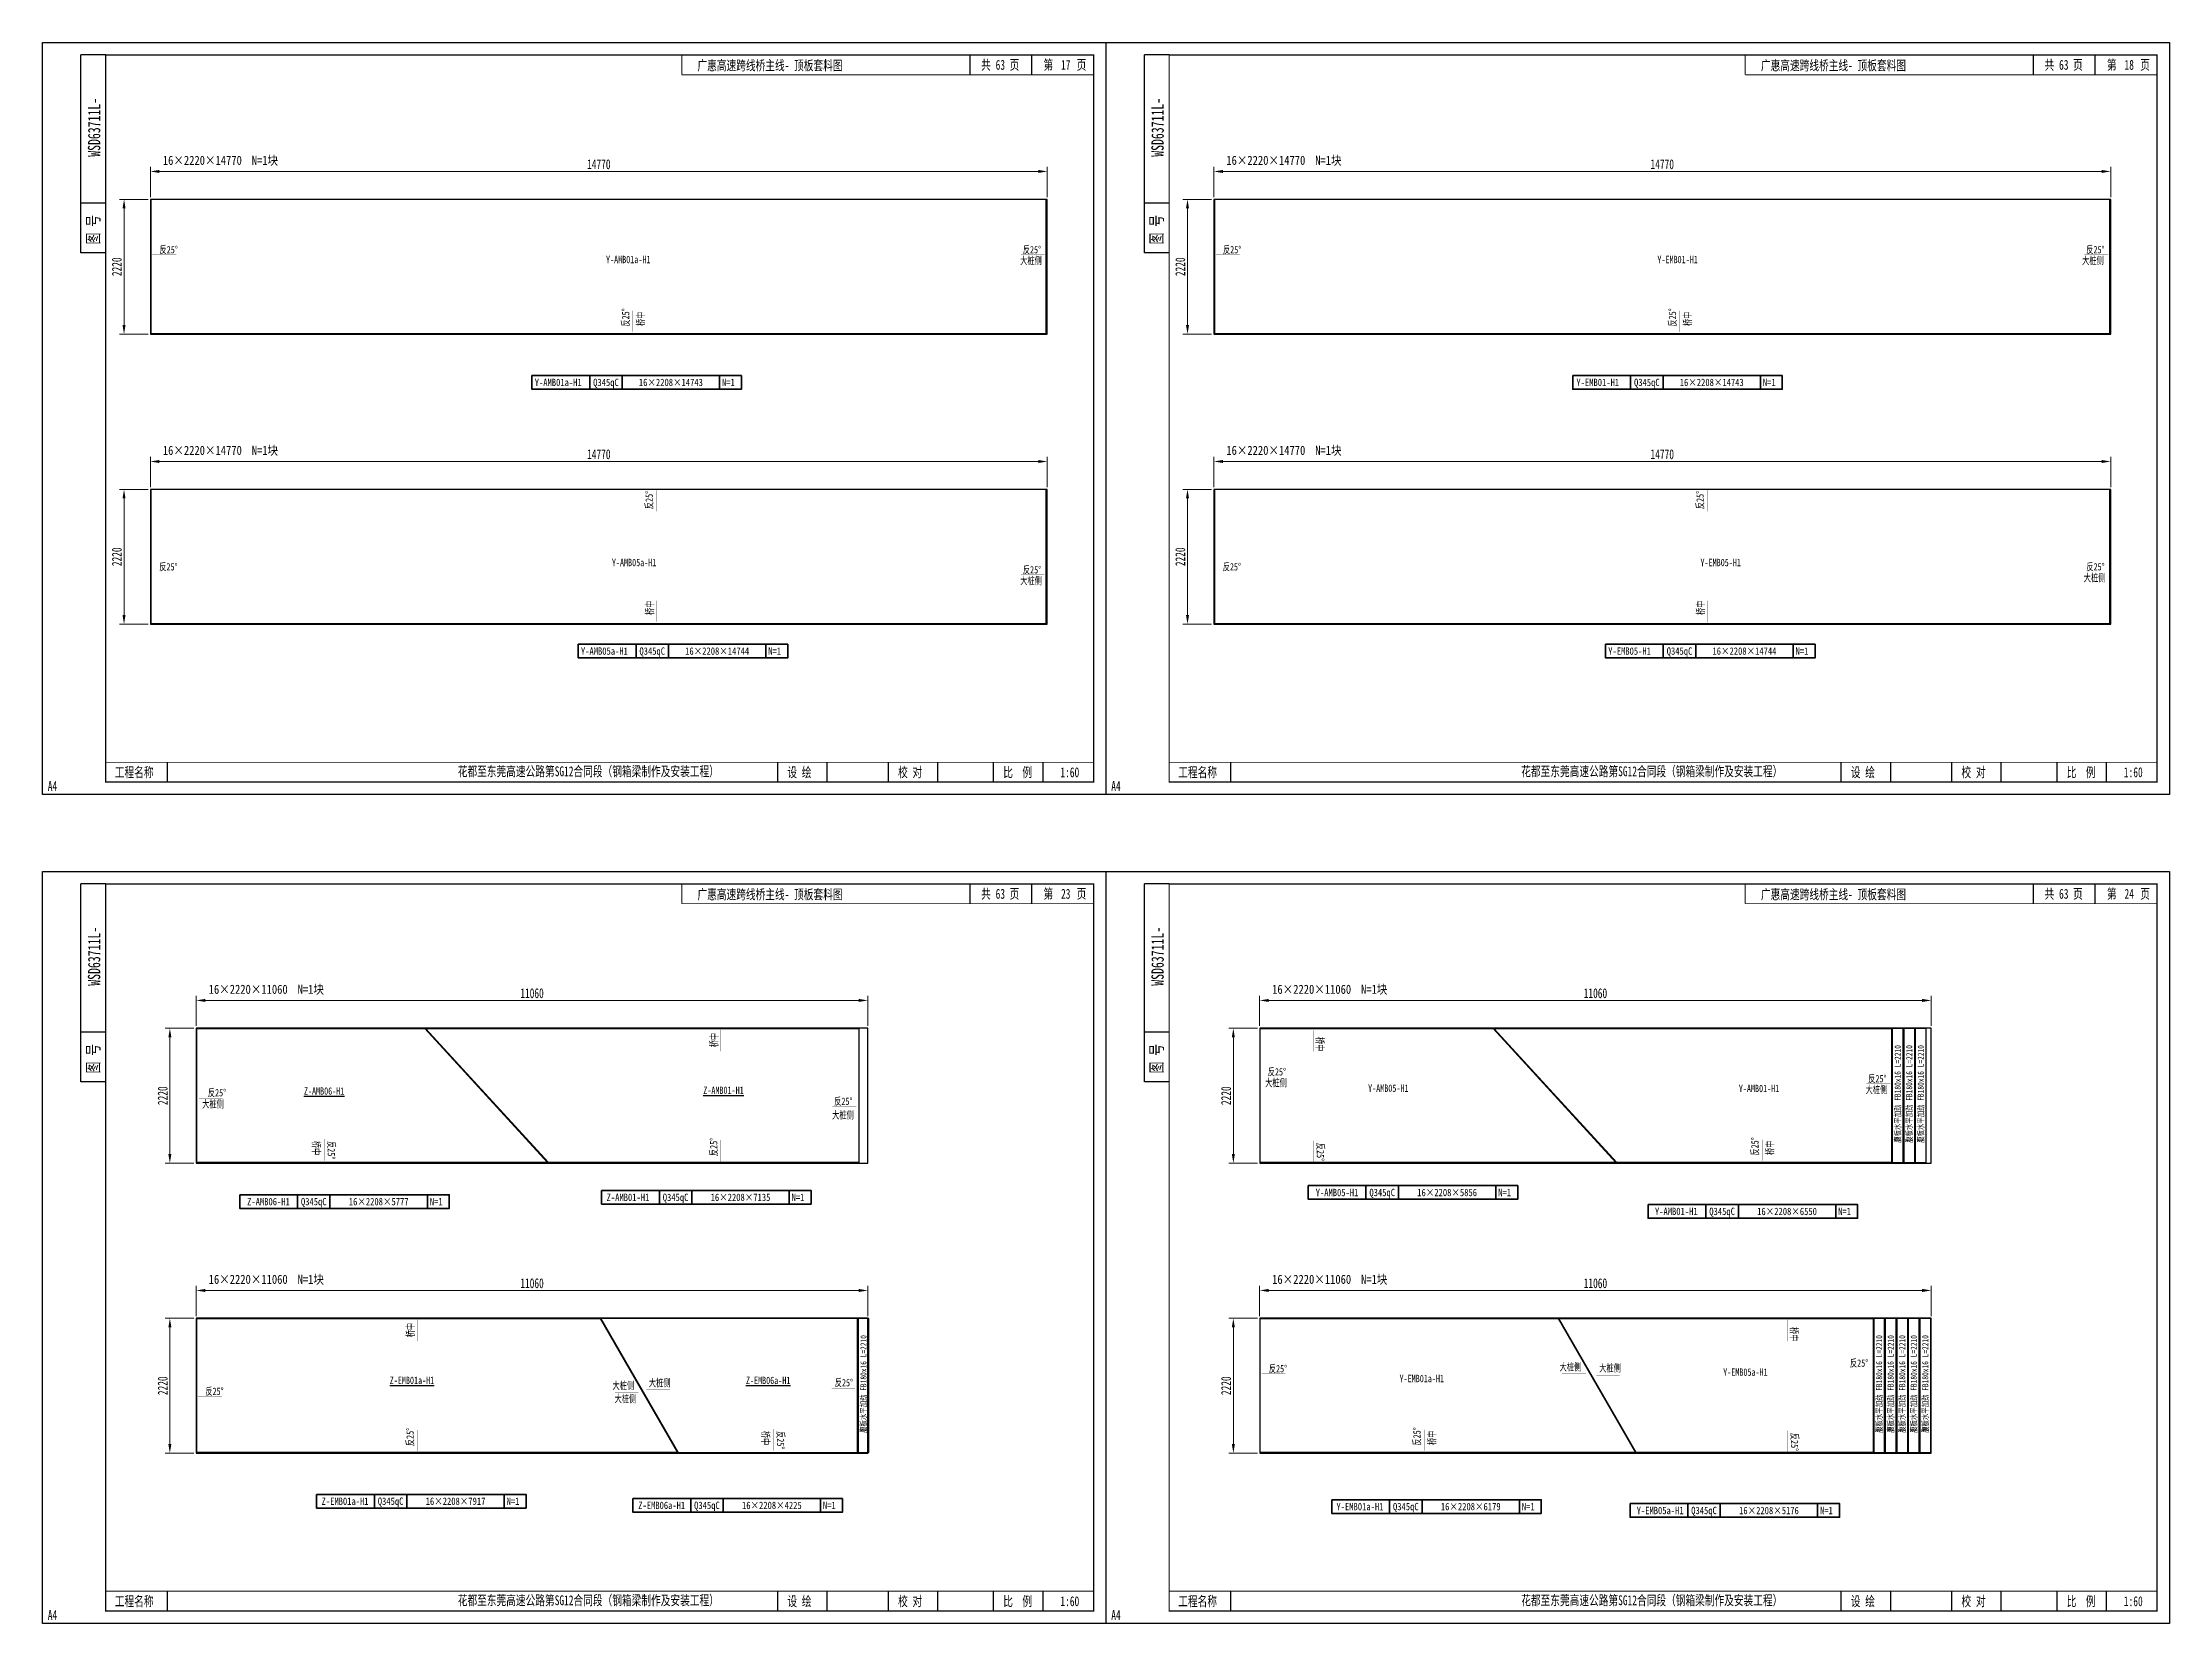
# Model space of a CAD drawing. Extents: x 1629247 to 2251351, y -601856 to -65897.
# Drawn here: x 2156807 to 2191833, y -143801 to -117767 of the extents above; entities that cross this region are included whole.
import ezdxf
from ezdxf.enums import TextEntityAlignment as Align

# ---------------------------------------------------------------- set-up
doc = ezdxf.new("R2010")
doc.units = 0
doc.header["$LTSCALE"] = 2
doc.header["$MEASUREMENT"] = 0
doc.header["$PDMODE"] = 35
doc.header["$PDSIZE"] = 50
doc.linetypes.add('PHANTOM', pattern=[63.5, 31.75, -6.35, 6.35, -6.35, 6.35, -6.35])
doc.layers.get('0').update_dxf_attribs({"linetype": 'CONTINUOUS'})
doc.layers.get('Defpoints').update_dxf_attribs({"linetype": 'CONTINUOUS'})
doc.layers.add('1图框轮廓', color=7, linetype='CONTINUOUS', lineweight=35)
doc.layers.add('标注层', color=3, linetype='CONTINUOUS', lineweight=13)
doc.layers.add('A3', color=7, linetype='CONTINUOUS')
doc.styles.add('仿宋', font='仿宋_GB2312_1.ttf', dxfattribs={"width": 0.7})
doc.dimstyles.new('标准标注样式-60', dxfattribs={"dimscale": 60, "dimtxt": 2.7, "dimasz": 2.5, "dimexe": 1.25, "dimexo": 0.625, "dimtad": 1, "dimdec": 0, "dimdsep": 46, "dimtxsty": '仿宋', "dimcen": 2.5, "dimclrd": 3, "dimclre": 3, "dimclrt": 4, "dimazin": 0, "dimtfac": 1, "dimtdec": 0, "dimtmove": 0, "dimatfit": 3, "dimfxl": 1.25, "dimlwd": 13, "dimlwe": 13, "dimarcsym": 0})

# ---------------------------------------------------------------- blocks, each defined once
blk = doc.blocks.new('tukuangA4-')
at = {"layer": 'A3'}
for p, q in [((537, 7565), (537, 10327)), ((882, 10327), (537, 10327)), ((12951, 10051), (12951, 10327)), ((13814, 10051), (13814, 10327)), ((882, 8256), (537, 8256)), ((882, 7565), (537, 7565)), ((1745, 173), (1745, 449)), ((10266, 173), (10266, 449)), ((10957, 173), (10957, 449)), ((11811, 173), (11811, 449)), ((12502, 173), (12502, 449)), ((13280, 173), (13280, 449)), ((13971, 173), (13971, 449))]:
    blk.add_line(p, q, dxfattribs=at)
blk.add_lwpolyline([(14850, 10500), (14850, 0), (0, 0), (0, 10500)], close=True, dxfattribs=at)
for points, const_width in [([(882, 10327), (14677, 10327), (14677, 173), (882, 173), (882, 10327)], 17.3), ([(8927, 10051), (8927, 10327)], 13.8), ([(8927, 10051), (14677, 10051)], 13.8), ([(882, 449), (14677, 449)], 13.8)]:
    blk.add_lwpolyline(points, dxfattribs=dict(at, const_width=const_width))
at = {"layer": 'A3', "color": 7, "linetype": 'Continuous', "style": '仿宋', "width": 0.7}
for s, p in [('共    页', (13106, 10120)), ('第     页', (13977, 10120)), ('工程名称', (1009, 242)), ('花都至东莞高速公路第SG12合同段（钢箱梁制作及安装工程）', (5798, 255)), ('设 绘', (10401, 242)), ('校 对', (11946, 242)), ('比  例', (13415, 242))]:
    blk.add_text(s, height=138.1, dxfattribs=at).set_placement(p)
blk.add_text('WSD63711L-', height=172.6, rotation=90, dxfattribs=at).set_placement((806, 9316), align=Align.CENTER)
blk.add_text('图 号', height=172.6, rotation=90, dxfattribs=at).set_placement((793, 7681))
blk.add_text('A4', height=138.1, dxfattribs=at).set_placement((139, 50), align=Align.CENTER)
blk = doc.blocks.new('*D959')
at = {"color": 3, "lineweight": 13, "ltscale": 3}
for p, q in [((2158583, -125087), (2158583, -124591)), ((2173353, -125087), (2173353, -124591))]:
    blk.add_line(p, q, dxfattribs=at)
at = {"color": 3, "linetype": 'ByBlock', "lineweight": 13, "ltscale": 3}
blk.add_line((2173203, -124666), (2158733, -124666), dxfattribs=at)
at = {"color": 3, "ltscale": 3}
for points in [[(2158733, -124641), (2158733, -124691), (2158583, -124666)], [(2173203, -124641), (2173203, -124691), (2173353, -124666)]]:
    blk.add_solid(points, dxfattribs=at)
at = {"layer": 'Defpoints', "color": 0, "ltscale": 3}
for p in [(2158583, -124666), (2158583, -125125), (2173353, -125125)]:
    blk.add_point(p, dxfattribs=at)
at = {"color": 4, "ltscale": 3, "insert": (2165968, -124548), "char_height": 162, "attachment_point": 5, "style": '仿宋'}
blk.add_mtext('14770', dxfattribs=at)
blk = doc.blocks.new('*D960')
at = {"color": 3, "lineweight": 13, "ltscale": 3}
for p, q in [((2158545, -125125), (2158074, -125125)), ((2158545, -127345), (2158074, -127345))]:
    blk.add_line(p, q, dxfattribs=at)
at = {"color": 3, "linetype": 'ByBlock', "lineweight": 13, "ltscale": 3}
blk.add_line((2158149, -125275), (2158149, -127195), dxfattribs=at)
at = {"color": 3, "ltscale": 3}
for points in [[(2158124, -125275), (2158174, -125275), (2158149, -125125)], [(2158124, -127195), (2158174, -127195), (2158149, -127345)]]:
    blk.add_solid(points, dxfattribs=at)
at = {"layer": 'Defpoints', "color": 0, "ltscale": 3}
for p in [(2158583, -125125), (2158149, -127345), (2158583, -127345)]:
    blk.add_point(p, dxfattribs=at)
at = {"color": 4, "ltscale": 3, "insert": (2158031, -126235), "char_height": 162, "attachment_point": 5, "rotation": 90, "style": '仿宋'}
blk.add_mtext('2220', dxfattribs=at)
blk = doc.blocks.new('*D961')
at = {"color": 3, "lineweight": 13, "ltscale": 3}
for p, q in [((2158583, -120311), (2158583, -119815)), ((2173353, -120311), (2173353, -119815))]:
    blk.add_line(p, q, dxfattribs=at)
at = {"color": 3, "linetype": 'ByBlock', "lineweight": 13, "ltscale": 3}
blk.add_line((2173203, -119890), (2158733, -119890), dxfattribs=at)
at = {"color": 3, "ltscale": 3}
for points in [[(2158733, -119865), (2158733, -119915), (2158583, -119890)], [(2173203, -119865), (2173203, -119915), (2173353, -119890)]]:
    blk.add_solid(points, dxfattribs=at)
at = {"layer": 'Defpoints', "color": 0, "ltscale": 3}
for p in [(2158583, -119890), (2158583, -120349), (2173353, -120349)]:
    blk.add_point(p, dxfattribs=at)
at = {"color": 4, "ltscale": 3, "insert": (2165968, -119772), "char_height": 162, "attachment_point": 5, "style": '仿宋'}
blk.add_mtext('14770', dxfattribs=at)
blk = doc.blocks.new('*D962')
at = {"color": 3, "lineweight": 13, "ltscale": 3}
for p, q in [((2158545, -120349), (2158074, -120349)), ((2158545, -122569), (2158074, -122569))]:
    blk.add_line(p, q, dxfattribs=at)
at = {"color": 3, "linetype": 'ByBlock', "lineweight": 13, "ltscale": 3}
blk.add_line((2158149, -120499), (2158149, -122419), dxfattribs=at)
at = {"color": 3, "ltscale": 3}
for points in [[(2158124, -120499), (2158174, -120499), (2158149, -120349)], [(2158124, -122419), (2158174, -122419), (2158149, -122569)]]:
    blk.add_solid(points, dxfattribs=at)
at = {"layer": 'Defpoints', "color": 0, "ltscale": 3}
for p in [(2158583, -120349), (2158149, -122569), (2158583, -122569)]:
    blk.add_point(p, dxfattribs=at)
at = {"color": 4, "ltscale": 3, "insert": (2158031, -121459), "char_height": 162, "attachment_point": 5, "rotation": 90, "style": '仿宋'}
blk.add_mtext('2220', dxfattribs=at)
blk = doc.blocks.new('*D963')
at = {"color": 3, "lineweight": 13, "ltscale": 3}
for p, q in [((2176095, -125087), (2176095, -124591)), ((2190865, -125087), (2190865, -124591))]:
    blk.add_line(p, q, dxfattribs=at)
at = {"color": 3, "linetype": 'ByBlock', "lineweight": 13, "ltscale": 3}
blk.add_line((2190715, -124666), (2176245, -124666), dxfattribs=at)
at = {"color": 3, "ltscale": 3}
for points in [[(2176245, -124641), (2176245, -124691), (2176095, -124666)], [(2190715, -124641), (2190715, -124691), (2190865, -124666)]]:
    blk.add_solid(points, dxfattribs=at)
at = {"layer": 'Defpoints', "color": 0, "ltscale": 3}
for p in [(2176095, -124666), (2176095, -125125), (2190865, -125125)]:
    blk.add_point(p, dxfattribs=at)
at = {"color": 4, "ltscale": 3, "insert": (2183480, -124548), "char_height": 162, "attachment_point": 5, "style": '仿宋'}
blk.add_mtext('14770', dxfattribs=at)
blk = doc.blocks.new('*D964')
at = {"color": 3, "lineweight": 13, "ltscale": 3}
for p, q in [((2176058, -125125), (2175587, -125125)), ((2176058, -127345), (2175587, -127345))]:
    blk.add_line(p, q, dxfattribs=at)
at = {"color": 3, "linetype": 'ByBlock', "lineweight": 13, "ltscale": 3}
blk.add_line((2175662, -125275), (2175662, -127195), dxfattribs=at)
at = {"color": 3, "ltscale": 3}
for points in [[(2175637, -125275), (2175687, -125275), (2175662, -125125)], [(2175637, -127195), (2175687, -127195), (2175662, -127345)]]:
    blk.add_solid(points, dxfattribs=at)
at = {"layer": 'Defpoints', "color": 0, "ltscale": 3}
for p in [(2176095, -125125), (2175662, -127345), (2176095, -127345)]:
    blk.add_point(p, dxfattribs=at)
at = {"color": 4, "ltscale": 3, "insert": (2175544, -126235), "char_height": 162, "attachment_point": 5, "rotation": 90, "style": '仿宋'}
blk.add_mtext('2220', dxfattribs=at)
blk = doc.blocks.new('*D965')
at = {"color": 3, "lineweight": 13, "ltscale": 3}
for p, q in [((2176095, -120311), (2176095, -119815)), ((2190865, -120311), (2190865, -119815))]:
    blk.add_line(p, q, dxfattribs=at)
at = {"color": 3, "linetype": 'ByBlock', "lineweight": 13, "ltscale": 3}
blk.add_line((2190715, -119890), (2176245, -119890), dxfattribs=at)
at = {"color": 3, "ltscale": 3}
for points in [[(2176245, -119865), (2176245, -119915), (2176095, -119890)], [(2190715, -119865), (2190715, -119915), (2190865, -119890)]]:
    blk.add_solid(points, dxfattribs=at)
at = {"layer": 'Defpoints', "color": 0, "ltscale": 3}
for p in [(2176095, -119890), (2176095, -120349), (2190865, -120349)]:
    blk.add_point(p, dxfattribs=at)
at = {"color": 4, "ltscale": 3, "insert": (2183480, -119772), "char_height": 162, "attachment_point": 5, "style": '仿宋'}
blk.add_mtext('14770', dxfattribs=at)
blk = doc.blocks.new('*D966')
at = {"color": 3, "lineweight": 13, "ltscale": 3}
for p, q in [((2176058, -120349), (2175587, -120349)), ((2176058, -122569), (2175587, -122569))]:
    blk.add_line(p, q, dxfattribs=at)
at = {"color": 3, "linetype": 'ByBlock', "lineweight": 13, "ltscale": 3}
blk.add_line((2175662, -120499), (2175662, -122419), dxfattribs=at)
at = {"color": 3, "ltscale": 3}
for points in [[(2175637, -120499), (2175687, -120499), (2175662, -120349)], [(2175637, -122419), (2175687, -122419), (2175662, -122569)]]:
    blk.add_solid(points, dxfattribs=at)
at = {"layer": 'Defpoints', "color": 0, "ltscale": 3}
for p in [(2176095, -120349), (2175662, -122569), (2176095, -122569)]:
    blk.add_point(p, dxfattribs=at)
at = {"color": 4, "ltscale": 3, "insert": (2175544, -121459), "char_height": 162, "attachment_point": 5, "rotation": 90, "style": '仿宋'}
blk.add_mtext('2220', dxfattribs=at)
blk = doc.blocks.new('*D981')
at = {"color": 3, "lineweight": 13, "ltscale": 3}
for p, q in [((2159338, -138738), (2159338, -138242)), ((2170398, -138738), (2170398, -138242))]:
    blk.add_line(p, q, dxfattribs=at)
at = {"color": 3, "linetype": 'ByBlock', "lineweight": 13, "ltscale": 3}
blk.add_line((2170248, -138317), (2159488, -138317), dxfattribs=at)
at = {"color": 3, "ltscale": 3}
for points in [[(2159488, -138292), (2159488, -138342), (2159338, -138317)], [(2170248, -138292), (2170248, -138342), (2170398, -138317)]]:
    blk.add_solid(points, dxfattribs=at)
at = {"layer": 'Defpoints', "color": 0, "ltscale": 3}
for p in [(2159338, -138317), (2159338, -138776), (2170398, -138776)]:
    blk.add_point(p, dxfattribs=at)
at = {"color": 4, "ltscale": 3, "insert": (2164868, -138199), "char_height": 162, "attachment_point": 5, "style": '仿宋'}
blk.add_mtext('11060', dxfattribs=at)
blk = doc.blocks.new('*D982')
at = {"color": 3, "lineweight": 13, "ltscale": 3}
for p, q in [((2159300, -138776), (2158829, -138776)), ((2159300, -140996), (2158829, -140996))]:
    blk.add_line(p, q, dxfattribs=at)
at = {"color": 3, "linetype": 'ByBlock', "lineweight": 13, "ltscale": 3}
blk.add_line((2158904, -138926), (2158904, -140846), dxfattribs=at)
at = {"color": 3, "ltscale": 3}
for points in [[(2158879, -138926), (2158929, -138926), (2158904, -138776)], [(2158879, -140846), (2158929, -140846), (2158904, -140996)]]:
    blk.add_solid(points, dxfattribs=at)
at = {"layer": 'Defpoints', "color": 0, "ltscale": 3}
for p in [(2159338, -138776), (2158904, -140996), (2159338, -140996)]:
    blk.add_point(p, dxfattribs=at)
at = {"color": 4, "ltscale": 3, "insert": (2158786, -139886), "char_height": 162, "attachment_point": 5, "rotation": 90, "style": '仿宋'}
blk.add_mtext('2220', dxfattribs=at)
blk = doc.blocks.new('*D983')
at = {"color": 3, "lineweight": 13, "ltscale": 3}
for p, q in [((2159338, -133962), (2159338, -133466)), ((2170398, -133962), (2170398, -133466))]:
    blk.add_line(p, q, dxfattribs=at)
at = {"color": 3, "linetype": 'ByBlock', "lineweight": 13, "ltscale": 3}
blk.add_line((2170248, -133541), (2159488, -133541), dxfattribs=at)
at = {"color": 3, "ltscale": 3}
for points in [[(2159488, -133516), (2159488, -133566), (2159338, -133541)], [(2170248, -133516), (2170248, -133566), (2170398, -133541)]]:
    blk.add_solid(points, dxfattribs=at)
at = {"layer": 'Defpoints', "color": 0, "ltscale": 3}
for p in [(2159338, -133541), (2159338, -134000), (2170398, -134000)]:
    blk.add_point(p, dxfattribs=at)
at = {"color": 4, "ltscale": 3, "insert": (2164868, -133423), "char_height": 162, "attachment_point": 5, "style": '仿宋'}
blk.add_mtext('11060', dxfattribs=at)
blk = doc.blocks.new('*D984')
at = {"color": 3, "lineweight": 13, "ltscale": 3}
for p, q in [((2159300, -134000), (2158829, -134000)), ((2159300, -136220), (2158829, -136220))]:
    blk.add_line(p, q, dxfattribs=at)
at = {"color": 3, "linetype": 'ByBlock', "lineweight": 13, "ltscale": 3}
blk.add_line((2158904, -134150), (2158904, -136070), dxfattribs=at)
at = {"color": 3, "ltscale": 3}
for points in [[(2158879, -134150), (2158929, -134150), (2158904, -134000)], [(2158879, -136070), (2158929, -136070), (2158904, -136220)]]:
    blk.add_solid(points, dxfattribs=at)
at = {"layer": 'Defpoints', "color": 0, "ltscale": 3}
for p in [(2159338, -134000), (2158904, -136220), (2159338, -136220)]:
    blk.add_point(p, dxfattribs=at)
at = {"color": 4, "ltscale": 3, "insert": (2158786, -135110), "char_height": 162, "attachment_point": 5, "rotation": 90, "style": '仿宋'}
blk.add_mtext('2220', dxfattribs=at)
blk = doc.blocks.new('*D985')
at = {"color": 3, "lineweight": 13, "ltscale": 3}
for p, q in [((2176850, -138738), (2176850, -138242)), ((2187910, -138738), (2187910, -138242))]:
    blk.add_line(p, q, dxfattribs=at)
at = {"color": 3, "linetype": 'ByBlock', "lineweight": 13, "ltscale": 3}
blk.add_line((2187760, -138317), (2177000, -138317), dxfattribs=at)
at = {"color": 3, "ltscale": 3}
for points in [[(2177000, -138292), (2177000, -138342), (2176850, -138317)], [(2187760, -138292), (2187760, -138342), (2187910, -138317)]]:
    blk.add_solid(points, dxfattribs=at)
at = {"layer": 'Defpoints', "color": 0, "ltscale": 3}
for p in [(2176850, -138317), (2176850, -138776), (2187910, -138776)]:
    blk.add_point(p, dxfattribs=at)
at = {"color": 4, "ltscale": 3, "insert": (2182380, -138199), "char_height": 162, "attachment_point": 5, "style": '仿宋'}
blk.add_mtext('11060', dxfattribs=at)
blk = doc.blocks.new('*D986')
at = {"color": 3, "lineweight": 13, "ltscale": 3}
for p, q in [((2176813, -138776), (2176342, -138776)), ((2176813, -140996), (2176342, -140996))]:
    blk.add_line(p, q, dxfattribs=at)
at = {"color": 3, "linetype": 'ByBlock', "lineweight": 13, "ltscale": 3}
blk.add_line((2176417, -138926), (2176417, -140846), dxfattribs=at)
at = {"color": 3, "ltscale": 3}
for points in [[(2176392, -138926), (2176442, -138926), (2176417, -138776)], [(2176392, -140846), (2176442, -140846), (2176417, -140996)]]:
    blk.add_solid(points, dxfattribs=at)
at = {"layer": 'Defpoints', "color": 0, "ltscale": 3}
for p in [(2176850, -138776), (2176417, -140996), (2176850, -140996)]:
    blk.add_point(p, dxfattribs=at)
at = {"color": 4, "ltscale": 3, "insert": (2176298, -139886), "char_height": 162, "attachment_point": 5, "rotation": 90, "style": '仿宋'}
blk.add_mtext('2220', dxfattribs=at)
blk = doc.blocks.new('*D987')
at = {"color": 3, "lineweight": 13, "ltscale": 3}
for p, q in [((2176850, -133962), (2176850, -133466)), ((2187910, -133962), (2187910, -133466))]:
    blk.add_line(p, q, dxfattribs=at)
at = {"color": 3, "linetype": 'ByBlock', "lineweight": 13, "ltscale": 3}
blk.add_line((2187760, -133541), (2177000, -133541), dxfattribs=at)
at = {"color": 3, "ltscale": 3}
for points in [[(2177000, -133516), (2177000, -133566), (2176850, -133541)], [(2187760, -133516), (2187760, -133566), (2187910, -133541)]]:
    blk.add_solid(points, dxfattribs=at)
at = {"layer": 'Defpoints', "color": 0, "ltscale": 3}
for p in [(2176850, -133541), (2176850, -134000), (2187910, -134000)]:
    blk.add_point(p, dxfattribs=at)
at = {"color": 4, "ltscale": 3, "insert": (2182380, -133423), "char_height": 162, "attachment_point": 5, "style": '仿宋'}
blk.add_mtext('11060', dxfattribs=at)
blk = doc.blocks.new('*D988')
at = {"color": 3, "lineweight": 13, "ltscale": 3}
for p, q in [((2176813, -134000), (2176342, -134000)), ((2176813, -136220), (2176342, -136220))]:
    blk.add_line(p, q, dxfattribs=at)
at = {"color": 3, "linetype": 'ByBlock', "lineweight": 13, "ltscale": 3}
blk.add_line((2176417, -134150), (2176417, -136070), dxfattribs=at)
at = {"color": 3, "ltscale": 3}
for points in [[(2176392, -134150), (2176442, -134150), (2176417, -134000)], [(2176392, -136070), (2176442, -136070), (2176417, -136220)]]:
    blk.add_solid(points, dxfattribs=at)
at = {"layer": 'Defpoints', "color": 0, "ltscale": 3}
for p in [(2176850, -134000), (2176417, -136220), (2176850, -136220)]:
    blk.add_point(p, dxfattribs=at)
at = {"color": 4, "ltscale": 3, "insert": (2176298, -135110), "char_height": 162, "attachment_point": 5, "rotation": 90, "style": '仿宋'}
blk.add_mtext('2220', dxfattribs=at)

msp = doc.modelspace()

# ---------------------------------------------------------------- linework, layer by layer
at = {"color": 8, "ltscale": 3}
for points in [[(2158582.7, -122569), (2173352.7, -122569), (2173352.7, -120349), (2158582.7, -120349)], [(2176095.5, -122569), (2190865.5, -122569), (2190865.5, -120349), (2176095.5, -120349)], [(2158582.7, -127344.9), (2173352.7, -127344.9), (2173352.7, -125124.9), (2158582.7, -125124.9)], [(2176095.5, -127344.9), (2190865.5, -127344.9), (2190865.5, -125124.9), (2176095.5, -125124.9)], [(2159337.6, -136220), (2170397.6, -136220), (2170397.6, -134000), (2159337.6, -134000)], [(2176850.4, -136220), (2187910.4, -136220), (2187910.4, -134000), (2176850.4, -134000)], [(2159337.6, -140995.9), (2170397.6, -140995.9), (2170397.6, -138775.9), (2159337.6, -138775.9)], [(2176850.4, -140995.9), (2187910.4, -140995.9), (2187910.4, -138775.9), (2176850.4, -138775.9)]]:
    msp.add_lwpolyline(points, close=True, dxfattribs=at)
at = {"color": 1}
for points in [[(2158592.7, -122559), (2173335.4, -122559), (2173335.4, -120351), (2158592.7, -120351)], [(2176105.5, -122559), (2190848.2, -122559), (2190848.2, -120351), (2176105.5, -120351)], [(2158592.7, -127334.9), (2173336.9, -127334.9), (2173336.9, -125126.9), (2158592.7, -125126.9)], [(2176105.5, -127334.9), (2190849.6, -127334.9), (2190849.6, -125126.9), (2176105.5, -125126.9)], [(2165125.1, -136210), (2159347.6, -136210), (2159347.6, -134002), (2163102.2, -134002)], [(2163115.5, -134001.7), (2170250.3, -134001.7), (2170250.3, -136210), (2165138.6, -136210)], [(2182716.7, -136210), (2176860.4, -136210), (2176860.4, -134002), (2180693.8, -134002)], [(2180707.4, -134002), (2187257.6, -134002), (2187257.6, -136210), (2182730.2, -136210)], [(2159347.6, -138777.9), (2165989.8, -138777.9), (2167264.6, -140985.9), (2159347.6, -140985.9)], [(2167276.2, -140985.9), (2170226.4, -140985.9), (2170226.4, -138777.9), (2166001.4, -138777.9)], [(2183039.4, -140985.9), (2176860.4, -140985.9), (2176860.4, -138777.9), (2181764.6, -138777.9)], [(2186952.3, -140985.9), (2183050.9, -140985.9), (2181776.1, -138777.9), (2186952.3, -138777.9)]]:
    msp.add_lwpolyline(points, close=True, dxfattribs=at)
at = {"color": 2, "ltscale": 3}
for points in [[(2187267.6, -134002), (2187267.6, -136210), (2187447.6, -136210), (2187447.6, -134002)], [(2187457.6, -134002), (2187457.6, -136210), (2187637.6, -136210), (2187637.6, -134002)], [(2187647.6, -134002), (2187647.6, -136210), (2187827.6, -136210), (2187827.6, -134002)], [(2170236.4, -138777.9), (2170236.4, -140985.9), (2170416.4, -140985.9), (2170416.4, -138777.9)], [(2186962.3, -138777.9), (2186962.3, -140985.9), (2187142.3, -140985.9), (2187142.3, -138777.9)], [(2187152.3, -138777.9), (2187152.3, -140985.9), (2187332.3, -140985.9), (2187332.3, -138777.9)], [(2187342.3, -138777.9), (2187342.3, -140985.9), (2187522.3, -140985.9), (2187522.3, -138777.9)], [(2187532.3, -138777.9), (2187532.3, -140985.9), (2187712.3, -140985.9), (2187712.3, -138777.9)], [(2187722.3, -138777.9), (2187722.3, -140985.9), (2187902.3, -140985.9), (2187902.3, -138777.9)]]:
    msp.add_lwpolyline(points, close=True, dxfattribs=at)
at = {"layer": '1图框轮廓', "color": 30, "ltscale": 3}
for p, q in [((2165818, -123475.5), (2165818, -123250.5)), ((2166352.5, -123475.5), (2166352.5, -123250.5)), ((2167956.5, -123475.5), (2167956.5, -123250.5)), ((2182958.6, -123475.5), (2182958.6, -123250.5)), ((2183493.1, -123475.5), (2183493.1, -123250.5)), ((2185097.1, -123475.5), (2185097.1, -123250.5)), ((2166580.1, -127900.4), (2166580.1, -127675.4)), ((2167114.6, -127900.4), (2167114.6, -127675.4)), ((2168718.6, -127900.4), (2168718.6, -127675.4)), ((2183497.2, -127900.4), (2183497.2, -127675.4)), ((2184031.7, -127900.4), (2184031.7, -127675.4)), ((2185635.7, -127900.4), (2185635.7, -127675.4)), ((2178601, -136816.1), (2178601, -136591.1)), ((2179135.5, -136816.1), (2179135.5, -136591.1)), ((2180739.5, -136816.1), (2180739.5, -136591.1)), ((2161006.3, -136966.1), (2161006.3, -136741.1)), ((2161540.8, -136966.1), (2161540.8, -136741.1)), ((2163144.8, -136966.1), (2163144.8, -136741.1)), ((2166964.6, -136895.6), (2166964.6, -136670.6)), ((2167499.1, -136895.6), (2167499.1, -136670.6)), ((2169103.1, -136895.6), (2169103.1, -136670.6)), ((2184198.5, -137127.5), (2184198.5, -136902.5)), ((2184733, -137127.5), (2184733, -136902.5)), ((2186337, -137127.5), (2186337, -136902.5)), ((2162271.7, -141900.3), (2162271.7, -141675.3)), ((2162806.2, -141900.3), (2162806.2, -141675.3)), ((2164410.2, -141900.3), (2164410.2, -141675.3)), ((2167480.7, -141968.1), (2167480.7, -141743.1)), ((2168015.2, -141968.1), (2168015.2, -141743.1)), ((2169619.2, -141968.1), (2169619.2, -141743.1)), ((2178989.6, -141988.5), (2178989.6, -141763.5)), ((2179524.1, -141988.5), (2179524.1, -141763.5)), ((2181128.1, -141988.5), (2181128.1, -141763.5)), ((2183900.6, -142052.8), (2183900.6, -141827.8)), ((2184435.1, -142052.8), (2184435.1, -141827.8)), ((2186039.1, -142052.8), (2186039.1, -141827.8))]:
    msp.add_line(p, q, dxfattribs=at)
for points in [[(2164866.5, -123250.5), (2168316.5, -123250.5), (2168316.5, -123475.5), (2164866.5, -123475.5)], [(2182007.1, -123250.5), (2185457.1, -123250.5), (2185457.1, -123475.5), (2182007.1, -123475.5)], [(2165628.6, -127675.4), (2169078.6, -127675.4), (2169078.6, -127900.4), (2165628.6, -127900.4)], [(2182545.7, -127675.4), (2185995.7, -127675.4), (2185995.7, -127900.4), (2182545.7, -127900.4)], [(2177649.5, -136591.1), (2181099.5, -136591.1), (2181099.5, -136816.1), (2177649.5, -136816.1)], [(2160054.8, -136741.1), (2163504.8, -136741.1), (2163504.8, -136966.1), (2160054.8, -136966.1)], [(2166013.1, -136670.6), (2169463.1, -136670.6), (2169463.1, -136895.6), (2166013.1, -136895.6)], [(2183247, -136902.5), (2186697, -136902.5), (2186697, -137127.5), (2183247, -137127.5)], [(2161320.2, -141675.3), (2164770.2, -141675.3), (2164770.2, -141900.3), (2161320.2, -141900.3)], [(2166529.2, -141743.1), (2169979.2, -141743.1), (2169979.2, -141968.1), (2166529.2, -141968.1)], [(2178038.1, -141763.5), (2181488.1, -141763.5), (2181488.1, -141988.5), (2178038.1, -141988.5)], [(2182949.1, -141827.8), (2186399.1, -141827.8), (2186399.1, -142052.8), (2182949.1, -142052.8)]]:
    msp.add_lwpolyline(points, close=True, dxfattribs=at)
at = {"layer": '标注层', "color": 42}
for points in [[(2158611.9, -121263.6, 0, 25, 0), (2158686.8, -121263.6, 5, 5, 0), (2159007.6, -121263.6, 5, 5, 0)], [(2173316.2, -121263.6, 0, 25, 0), (2173241.3, -121263.6, 5, 5, 0), (2172920.5, -121263.6, 5, 5, 0)], [(2176124.7, -121263.6, 0, 25, 0), (2176199.5, -121263.6, 5, 5, 0), (2176520.3, -121263.6, 5, 5, 0)], [(2190829, -121263.6, 0, 25, 0), (2190754.2, -121263.6, 5, 5, 0), (2190433.3, -121263.6, 5, 5, 0)], [(2166526, -122541.6, 0, 25, 0), (2166526, -122466.8, 5, 5, 0), (2166526, -122182.2, 5, 5, 0)], [(2183765.4, -122541.6, 0, 25, 0), (2183765.4, -122466.8, 5, 5, 0), (2183765.4, -122182.2, 5, 5, 0)], [(2166914, -125126.9, 0, 25, 0), (2166914, -125201.7, 5, 5, 0), (2166914, -125486.3, 5, 5, 0)], [(2184220.2, -125126.9, 0, 25, 0), (2184220.2, -125201.7, 5, 5, 0), (2184220.2, -125486.3, 5, 5, 0)], [(2158611.9, -126485.8, 0, 25, 0), (2158686.8, -126485.8, 5, 5, 0), (2159007.6, -126485.8, 5, 5, 0)], [(2173317.7, -126534.8, 0, 25, 0), (2173242.9, -126534.8, 5, 5, 0), (2172922.1, -126534.8, 5, 5, 0)], [(2176124.7, -126485.8, 0, 25, 0), (2176199.5, -126485.8, 5, 5, 0), (2176520.3, -126485.8, 5, 5, 0)], [(2190830.4, -126485.8, 0, 25, 0), (2190755.6, -126485.8, 5, 5, 0), (2190434.8, -126485.8, 5, 5, 0)], [(2166914, -127315.9, 0, 25, 0), (2166914, -127241.1, 5, 5, 0), (2166914, -126956.5, 5, 5, 0)], [(2184220.2, -127315.9, 0, 25, 0), (2184220.2, -127241.1, 5, 5, 0), (2184220.2, -126956.5, 5, 5, 0)], [(2167976.4, -134019, 0, 25, 0), (2167976.4, -134093.8, 5, 5, 0), (2167976.4, -134378.4, 5, 5, 0)], [(2177733.7, -134020.9, 0, 25, 0), (2177733.7, -134095.7, 5, 5, 0), (2177733.7, -134380.3, 5, 5, 0)], [(2176879.6, -134802, 0, 25, 0), (2176954.4, -134802, 5, 5, 0), (2177275.2, -134802, 5, 5, 0)], [(2159377.5, -135157.2, 0, 25, 0), (2159452.3, -135157.2, 5, 5, 0), (2159773.1, -135157.2, 5, 5, 0)], [(2187238.4, -134914.6, 0, 25, 0), (2187163.6, -134914.6, 5, 5, 0), (2186842.8, -134914.6, 5, 5, 0)], [(2170210, -135288, 0, 25, 0), (2170135.2, -135288, 5, 5, 0), (2169814.4, -135288, 5, 5, 0)], [(2161445.3, -136180.8, 0, 25, 0), (2161445.3, -136106, 5, 5, 0), (2161445.3, -135821.3, 5, 5, 0)], [(2167976.4, -136197.1, 0, 25, 0), (2167976.4, -136122.3, 5, 5, 0), (2167976.4, -135837.7, 5, 5, 0)], [(2177733.7, -136210, 0, 25, 0), (2177733.7, -136135.2, 5, 5, 0), (2177733.7, -135850.6, 5, 5, 0)], [(2185122.9, -136192.6, 0, 25, 0), (2185122.9, -136117.8, 5, 5, 0), (2185122.9, -135833.2, 5, 5, 0)], [(2162977, -138794.9, 0, 25, 0), (2162977, -138869.7, 5, 5, 0), (2162977, -139154.3, 5, 5, 0)], [(2185541.9, -138796.8, 0, 25, 0), (2185541.9, -138871.6, 5, 5, 0), (2185541.9, -139156.2, 5, 5, 0)], [(2176879.6, -139690.5, 0, 25, 0), (2176954.4, -139690.5, 5, 5, 0), (2177275.2, -139690.5, 5, 5, 0)], [(2182225, -139690.5, 0, 25, 0), (2182150.2, -139690.5, 5, 5, 0), (2181829.4, -139690.5, 5, 5, 0)], [(2182384.2, -139710.4, 0, 25, 0), (2182459.1, -139710.4, 5, 5, 0), (2182779.9, -139710.4, 5, 5, 0)], [(2186933.1, -139626.9, 0, 25, 0), (2186858.3, -139626.9, 5, 5, 0), (2186537.5, -139626.9, 5, 5, 0)], [(2159366.8, -140063.7, 0, 25, 0), (2159441.6, -140063.7, 5, 5, 0), (2159762.4, -140063.7, 5, 5, 0)], [(2166627.6, -139996, 0, 25, 0), (2166552.8, -139996, 5, 5, 0), (2166232, -139996, 5, 5, 0)], [(2166746, -139947, 0, 25, 0), (2166820.8, -139947, 5, 5, 0), (2167141.6, -139947, 5, 5, 0)], [(2170196.5, -139933.1, 0, 25, 0), (2170121.7, -139933.1, 5, 5, 0), (2169800.9, -139933.1, 5, 5, 0)], [(2162977, -140973, 0, 25, 0), (2162977, -140898.2, 5, 5, 0), (2162977, -140613.6, 5, 5, 0)], [(2168844.5, -140956.7, 0, 25, 0), (2168844.5, -140881.8, 5, 5, 0), (2168844.5, -140597.2, 5, 5, 0)], [(2179557.3, -140968.5, 0, 25, 0), (2179557.3, -140893.7, 5, 5, 0), (2179557.3, -140609.1, 5, 5, 0)], [(2185541.9, -140985.9, 0, 25, 0), (2185541.9, -140911.1, 5, 5, 0), (2185541.9, -140626.5, 5, 5, 0)]]:
    msp.add_lwpolyline(points, format="xyseb", dxfattribs=at)

# ---------------------------------------------------------------- block references
at = {"color": 8, "xscale": 1.179310345090926, "yscale": 1.179310344828991, "zscale": 1.179310344827586}
for p in [(2156807, -130149.7), (2174319.8, -130149.7), (2156807, -143800.8), (2174319.8, -143800.8)]:
    msp.add_blockref('tukuangA4-', p, dxfattribs=at)

# ---------------------------------------------------------------- texts
at = {"color": 7, "style": '仿宋', "width": 0.85}
for s, p in [('16×2220×14770', (2158788.2, -119781.1)), ('N=1块', (2160252.5, -119781.1)), ('16×2220×14770', (2176301, -119781.1)), ('N=1块', (2177765.3, -119781.1)), ('16×2220×14770', (2158788.2, -124557)), ('N=1块', (2160252.5, -124557)), ('16×2220×14770', (2176301, -124557)), ('N=1块', (2177765.3, -124557)), ('16×2220×11060', (2159543.1, -133432.2)), ('N=1块', (2161007.4, -133432.2)), ('16×2220×11060', (2177055.9, -133432.2)), ('N=1块', (2178520.2, -133432.2)), ('16×2220×11060', (2159543.1, -138208.1)), ('N=1块', (2161007.4, -138208.1)), ('16×2220×11060', (2177055.9, -138208.1)), ('N=1块', (2178520.2, -138208.1))]:
    msp.add_text(s, height=150, dxfattribs=at).set_placement(p)
at = {"color": 6, "linetype": 'PHANTOM', "ltscale": 10, "style": '仿宋', "width": 0.7}
for s, p in [('Y-AMB01a-H1', (2166452.2, -121400.4)), ('Y-EMB01-H1', (2183732.8, -121400.4)), ('Y-AMB05a-H1', (2166549.1, -126390.2)), ('Y-EMB05-H1', (2184442.4, -126390.2)), ('Y-AMB05-H1', (2178968.7, -135046.9)), ('Y-AMB01-H1', (2185073.8, -135051.4)), ('Y-EMB01a-H1', (2179520.2, -139827.3)), ('Y-EMB05a-H1', (2184849.5, -139722.5))]:
    msp.add_text(s, height=121.5, dxfattribs=at).set_placement(p, align=Align.CENTER)
at = {"color": 7, "style": '仿宋', "width": 0.85}
for s, p in [('Y-AMB01a-H1', (2165299.1, -123363)), ('Q345qC', (2166085.2, -123363)), ('16×2208×14743', (2167154.5, -123363)), ('N=1 ', (2168136.5, -123363)), ('Y-EMB01-H1', (2182418.1, -123363)), ('Q345qC', (2183225.8, -123363)), ('16×2208×14743', (2184295.1, -123363)), ('N=1 ', (2185277.1, -123363)), ('Y-AMB05a-H1', (2166059.6, -127787.9)), ('Q345qC', (2166847.4, -127787.9)), ('16×2208×14744', (2167916.6, -127787.9)), ('N=1 ', (2168898.6, -127787.9)), ('Y-EMB05-H1', (2182941.8, -127787.9)), ('Q345qC', (2183764.4, -127787.9)), ('16×2208×14744', (2184833.7, -127787.9)), ('N=1 ', (2185815.7, -127787.9)), ('Z-AMB06-H1', (2160527.7, -136853.6)), ('Q345qC', (2161273.5, -136853.6)), ('16×2208×5777', (2162342.8, -136853.6)), ('N=1 ', (2163324.8, -136853.6)), ('Z-AMB01-H1', (2166447.6, -136783.1)), ('Q345qC', (2167231.8, -136783.1)), ('16×2208×7135', (2168301.1, -136783.1)), ('N=1 ', (2169283.1, -136783.1)), ('Y-AMB05-H1', (2178124.3, -136703.6)), ('Q345qC', (2178868.3, -136703.6)), ('16×2208×5856', (2179937.5, -136703.6)), ('N=1 ', (2180919.5, -136703.6)), ('Y-AMB01-H1', (2183711, -137015)), ('Q345qC', (2184465.7, -137015)), ('16×2208×6550', (2185535, -137015)), ('N=1 ', (2186517, -137015)), ('Z-EMB01a-H1', (2161789, -141787.8)), ('Q345qC', (2162538.9, -141787.8)), ('16×2208×7917', (2163608.2, -141787.8)), ('N=1 ', (2164590.2, -141787.8)), ('Z-EMB06a-H1', (2167003.5, -141855.6)), ('Q345qC', (2167748, -141855.6)), ('16×2208×4225', (2168817.2, -141855.6)), ('N=1 ', (2169799.2, -141855.6)), ('Y-EMB01a-H1', (2178501.8, -141876)), ('Q345qC', (2179256.9, -141876)), ('16×2208×6179', (2180326.1, -141876)), ('N=1 ', (2181308.1, -141876)), ('Y-EMB05a-H1', (2183444.8, -141940.3)), ('Q345qC', (2184167.9, -141940.3)), ('16×2208×5176', (2185237.1, -141940.3)), ('N=1 ', (2186219.1, -141940.3))]:
    msp.add_text(s, height=121.5, dxfattribs=at).set_placement(p, align=Align.MIDDLE_CENTER)
at = {"color": 7, "style": '仿宋', "width": 0.75}
for p in [(2187356.5, -135080.5), (2187546.5, -135080.5), (2187736.5, -135080.5), (2170325.4, -139856.4), (2187051.3, -139856.4), (2187241.3, -139856.4), (2187431.3, -139856.4), (2187621.3, -139856.4), (2187811.3, -139856.4)]:
    msp.add_text('腹板水平加劲 FB180x16 L=2210', height=100, rotation=90, dxfattribs=at).set_placement(p, align=Align.MIDDLE_CENTER)
at = {"color": 6, "linetype": 'PHANTOM', "ltscale": 10, "style": '仿宋', "width": 0.7}
for s, p in [('%%UZ-AMB06-H1', (2161111.7, -135093.5)), ('%%UZ-AMB01-H1', (2167688.1, -135081.1)), ('%%UZ-EMB01a-H1', (2162525, -139857)), ('%%UZ-EMB06a-H1', (2168390.5, -139858.6))]:
    msp.add_text(s, height=121.5, dxfattribs=at).set_placement(p)
at = {"layer": 'A3', "color": 6, "linetype": 'Continuous', "style": '仿宋', "width": 0.7}
for p in [(2167591.6, -118224.6), (2185104.4, -118224.6), (2167591.6, -131875.7), (2185104.4, -131875.7)]:
    msp.add_text('广惠高速跨线桥主线- 顶板套料图', height=162.857, dxfattribs=at).set_placement(p)
at = {"layer": 'A3', "color": 1, "linetype": 'Continuous', "style": '仿宋', "width": 0.7}
for s, p in [('63', (2172502.2, -118215.5)), ('17', (2173579.4, -118215.5)), ('63', (2190015, -118215.5)), ('18', (2191092.2, -118215.5)), ('63', (2172502.2, -131866.6)), ('23', (2173579.4, -131866.6)), ('63', (2190015, -131866.6)), ('24', (2191092.2, -131866.6))]:
    msp.add_text(s, height=162.86, dxfattribs=at).set_placement(p)
at = {"layer": 'A3', "color": 7, "linetype": 'Continuous', "style": '仿宋', "width": 0.7}
for p in [(2173568.9, -129864.9), (2191081.7, -129864.9), (2173568.9, -143515.9), (2191081.7, -143515.9)]:
    msp.add_text('1:60', height=162.86, dxfattribs=at).set_placement(p)
at = {"layer": '标注层', "color": 42, "style": '仿宋', "width": 0.7}
for s, p in [('反25%%D', (2158733.3, -121238.4)), ('反25%%D', (2172949.3, -121238.4)), ('反25%%D', (2176246.1, -121238.4)), ('反25%%D', (2190462.1, -121238.4)), ('大桩侧', (2172905.8, -121419.4)), ('大桩侧', (2190393.1, -121417.2)), ('反25%%D', (2158728.9, -126460.6)), ('反25%%D', (2172950.8, -126509.6)), ('反25%%D', (2176241.6, -126460.6)), ('反25%%D', (2190463.5, -126460.6)), ('大桩侧', (2172907.3, -126690.6)), ('大桩侧', (2190420, -126641.6)), ('大桩侧', (2176939.6, -134957.8)), ('反25%%D', (2176983.1, -134776.8)), ('反25%%D', (2186871.5, -134889.4)), ('大桩侧', (2159434.7, -135308.6)), ('反25%%D', (2159529.2, -135120.4)), ('反25%%D', (2169843.2, -135262.7)), ('大桩侧', (2186828, -135070.4)), ('大桩侧', (2169808.7, -135489.8)), ('反25%%D', (2177001, -139665.3)), ('大桩侧', (2181789.2, -139637.6)), ('大桩侧', (2182441.4, -139655.1)), ('反25%%D', (2186570.8, -139573.8)), ('反25%%D', (2159488.2, -140038.4)), ('大桩侧', (2166191.7, -139943.1)), ('大桩侧', (2166227.4, -140160.9)), ('大桩侧', (2166790.6, -139898.7)), ('反25%%D', (2169852.7, -139895.9))]:
    msp.add_text(s, height=121.5, dxfattribs=at).set_placement(p)
for s, rotation, p in [('反25%%D', 90, (2166468.9, -122444.9)), ('桥中', 90, (2166717.2, -122435)), ('反25%%D', 90, (2183708.3, -122444.9)), ('桥中', 90, (2183956.6, -122435)), ('反25%%D', 90, (2166856.8, -125451.2)), ('反25%%D', 90, (2184163, -125451.2)), ('桥中', 90, (2166866.4, -127194.2)), ('桥中', 90, (2184172.5, -127194.2)), ('桥中', 90, (2167926, -134312.9)), ('桥中', 270, (2177781.4, -134142.7)), ('桥中', 270, (2161254.2, -135853.1)), ('反25%%D', 270, (2161502.5, -135856.4)), ('反25%%D', 90, (2167919.2, -136104.7)), ('反25%%D', 270, (2177790.9, -135885.6)), ('反25%%D', 90, (2185065.7, -136096)), ('桥中', 90, (2185314, -136086)), ('桥中', 90, (2162926.6, -139088.8)), ('桥中', 270, (2185589.5, -138918.6)), ('反25%%D', 90, (2162919.8, -140880.5)), ('桥中', 270, (2168653.3, -140629)), ('反25%%D', 270, (2168901.6, -140632.3)), ('反25%%D', 90, (2179500.1, -140871.9)), ('桥中', 90, (2179748.4, -140861.9)), ('反25%%D', 270, (2185599.1, -140661.5))]:
    msp.add_text(s, height=121.5, rotation=rotation, dxfattribs=at).set_placement(p)

# ---------------------------------------------------------------- dimensions: what is measured, and where the dimension line sits
at = {"color": 8, "ltscale": 3}
for base, p1, p2, picture, middle in [((2158582.7, -119890.3), (2173352.7, -120349), (2158582.7, -120349), '*D961', (2165967.7, -119771.8)), ((2176095.5, -119890.3), (2190865.5, -120349), (2176095.5, -120349), '*D965', (2183480.5, -119771.8)), ((2158582.7, -124666.2), (2173352.7, -125124.9), (2158582.7, -125124.9), '*D959', (2165967.7, -124547.7)), ((2176095.5, -124666.2), (2190865.5, -125124.9), (2176095.5, -125124.9), '*D963', (2183480.5, -124547.7)), ((2159337.6, -133541.3), (2170397.6, -134000), (2159337.6, -134000), '*D983', (2164867.6, -133422.8)), ((2176850.4, -133541.3), (2187910.4, -134000), (2176850.4, -134000), '*D987', (2182380.4, -133422.8)), ((2159337.6, -138317.2), (2170397.6, -138775.9), (2159337.6, -138775.9), '*D981', (2164867.6, -138198.7)), ((2176850.4, -138317.2), (2187910.4, -138775.9), (2176850.4, -138775.9), '*D985', (2182380.4, -138198.7))]:
    dim = msp.add_linear_dim(base=base, p1=p1, p2=p2, dimstyle='标准标注样式-60', dxfattribs=at)
    dim.commit()
    dim.dimension.update_dxf_attribs({"geometry": picture, "text_midpoint": middle})
for base, p1, p2, picture, middle in [((2158149.3, -122569), (2158582.7, -120349), (2158582.7, -122569), '*D962', (2158030.8, -121459)), ((2175662.1, -122569), (2176095.5, -120349), (2176095.5, -122569), '*D966', (2175543.6, -121459)), ((2158149.3, -127344.9), (2158582.7, -125124.9), (2158582.7, -127344.9), '*D960', (2158030.8, -126234.9)), ((2175662.1, -127344.9), (2176095.5, -125124.9), (2176095.5, -127344.9), '*D964', (2175543.6, -126234.9)), ((2158904.2, -136220), (2159337.6, -134000), (2159337.6, -136220), '*D984', (2158785.7, -135110)), ((2176417, -136220), (2176850.4, -134000), (2176850.4, -136220), '*D988', (2176298.5, -135110)), ((2158904.2, -140995.9), (2159337.6, -138775.9), (2159337.6, -140995.9), '*D982', (2158785.7, -139885.9)), ((2176417, -140995.9), (2176850.4, -138775.9), (2176850.4, -140995.9), '*D986', (2176298.5, -139885.9))]:
    dim = msp.add_linear_dim(base=base, p1=p1, p2=p2, angle=90, dimstyle='标准标注样式-60', dxfattribs=at)
    dim.commit()
    dim.dimension.update_dxf_attribs({"geometry": picture, "text_midpoint": middle})

doc.saveas('drawing.dxf')
